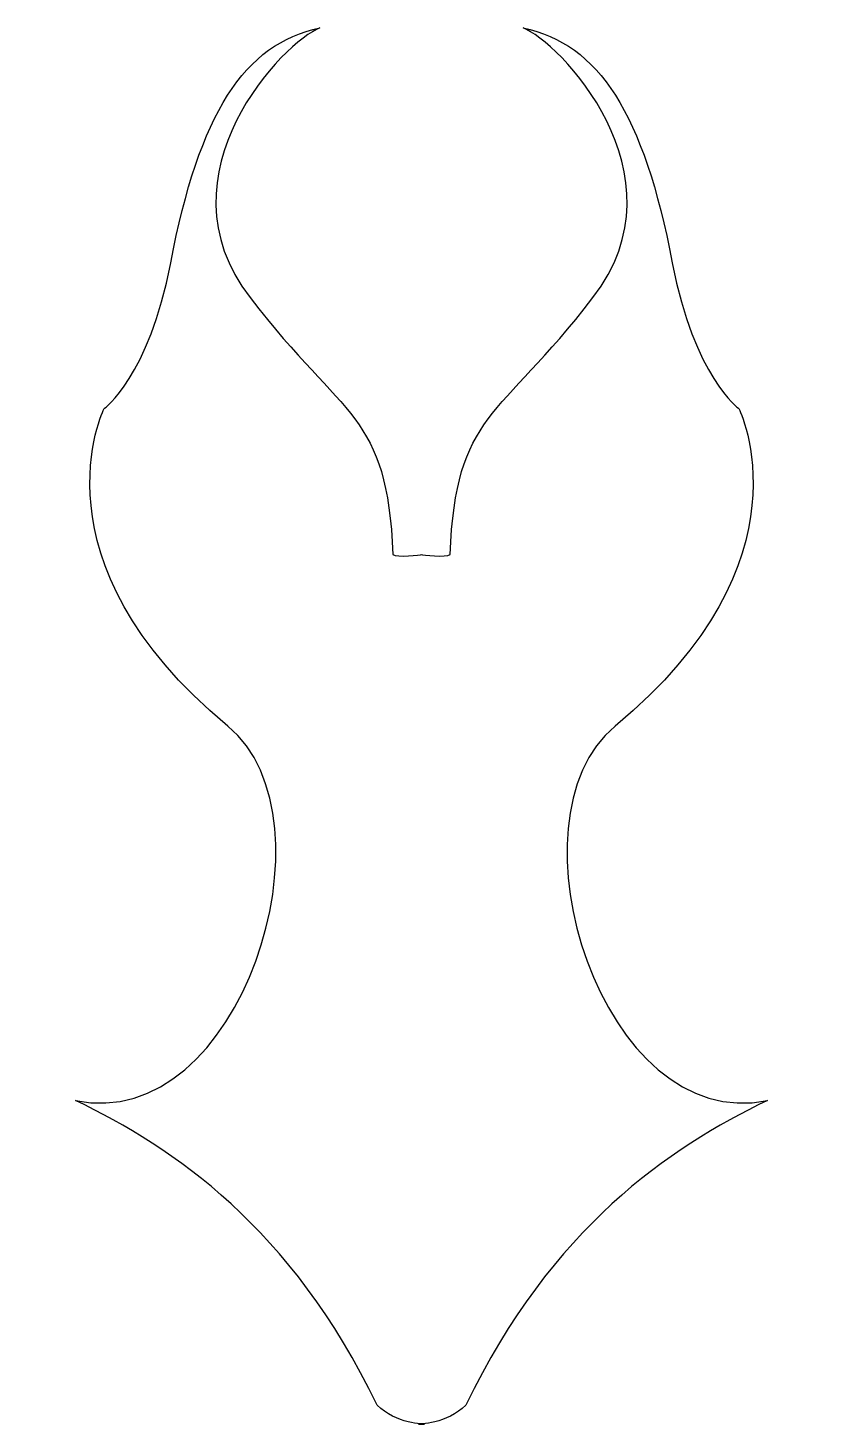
# Model space of a CAD drawing. Header units: centimetres. Extents: x -3.9 to 3.9, y -7 to 7.
import ezdxf

# ---------------------------------------------------------------- set-up
doc = ezdxf.new("R2010")
doc.units = ezdxf.units.CM
doc.header["$MEASUREMENT"] = 0
doc.layers.add('Camada 1', color=7, linetype='Continuous')

msp = doc.modelspace()

# ---------------------------------------------------------------- linework, layer by layer
at = {"layer": 'Camada 1'}
msp.add_open_spline([(-0.03146, -6.95402), (-0.03146, -6.95402), (0.25286, -6.95402), (0.44278, -6.7641), (0.44278, -6.7641), (1.29574, -4.99303), (2.4656, -4.2041), (3.44554, -3.72986), (3.44554, -3.72986), (1.80145, -4.07821), (0.80632, -0.92567), (1.92842, 0), (1.92842, 0), (3.91978, 1.64409), (3.16122, 3.16122), (3.16122, 3.16122), (3.16122, 3.16122), (3.16122, 3.16122), (2.71521, 3.47703), (2.49706, 4.6154), (2.49706, 4.6154), (2.21274, 6.10103), (1.76998, 6.79664), (1.01142, 6.95402), (1.01142, 6.95402), (1.35869, 6.82813), (2.65551, 5.49984), (1.70704, 4.26704), (1.70704, 4.26704), (0.75857, 3.03424), (0.34727, 3.12975), (0.28435, 1.70704), (0.28435, 1.70704), (0.25289, 1.67558), (0.00003, 1.70704), (0.00003, 1.70704), (0.00003, 1.70704), (0.00003, 1.70704), (-0.25283, 1.67558), (-0.28429, 1.70704), (-0.28429, 1.70704), (-0.34723, 3.12973), (-0.75853, 3.03424), (-1.70698, 4.26704), (-1.70698, 4.26704), (-2.65552, 5.49984), (-1.35922, 6.82813), (-1.0114, 6.95402), (-1.0114, 6.95402), (-1.76996, 6.79665), (-2.21274, 6.10103), (-2.49706, 4.61539), (-2.49706, 4.61539), (-2.71518, 3.47702), (-3.16122, 3.16121), (-3.16122, 3.16121), (-3.16122, 3.16121), (-3.16122, 3.16121), (-3.91978, 1.64409), (-1.92842, -0.00001), (-1.92842, -0.00001), (-0.80685, -0.92567), (-1.80197, -4.07821), (-3.44554, -3.72986), (-3.44554, -3.72986), (-2.4656, -4.2041), (-1.29628, -4.99303), (-0.44276, -6.7641), (-0.44276, -6.7641), (-0.25284, -6.95402), (0.03148, -6.95402), (0.03148, -6.95402), (0.03148, -6.95402), (0.03148, -6.95402), (-0.03146, -6.95402), (-0.03146, -6.95402)], degree=3, knots=[0, 0, 0, 0, 0.05, 0.05, 0.05, 0.05, 0.1, 0.1, 0.1, 0.1, 0.15, 0.15, 0.15, 0.15, 0.2, 0.2, 0.2, 0.2, 0.25, 0.25, 0.25, 0.25, 0.3, 0.3, 0.3, 0.3, 0.35, 0.35, 0.35, 0.35, 0.4, 0.4, 0.4, 0.4, 0.45, 0.45, 0.45, 0.45, 0.5, 0.5, 0.5, 0.5, 0.55, 0.55, 0.55, 0.55, 0.6, 0.6, 0.6, 0.6, 0.65, 0.65, 0.65, 0.65, 0.7, 0.7, 0.7, 0.7, 0.75, 0.75, 0.75, 0.75, 0.8, 0.8, 0.8, 0.8, 0.85, 0.85, 0.85, 0.85, 0.9, 0.9, 0.9, 0.9, 1, 1, 1, 1], dxfattribs=at)

doc.saveas('drawing.dxf')
